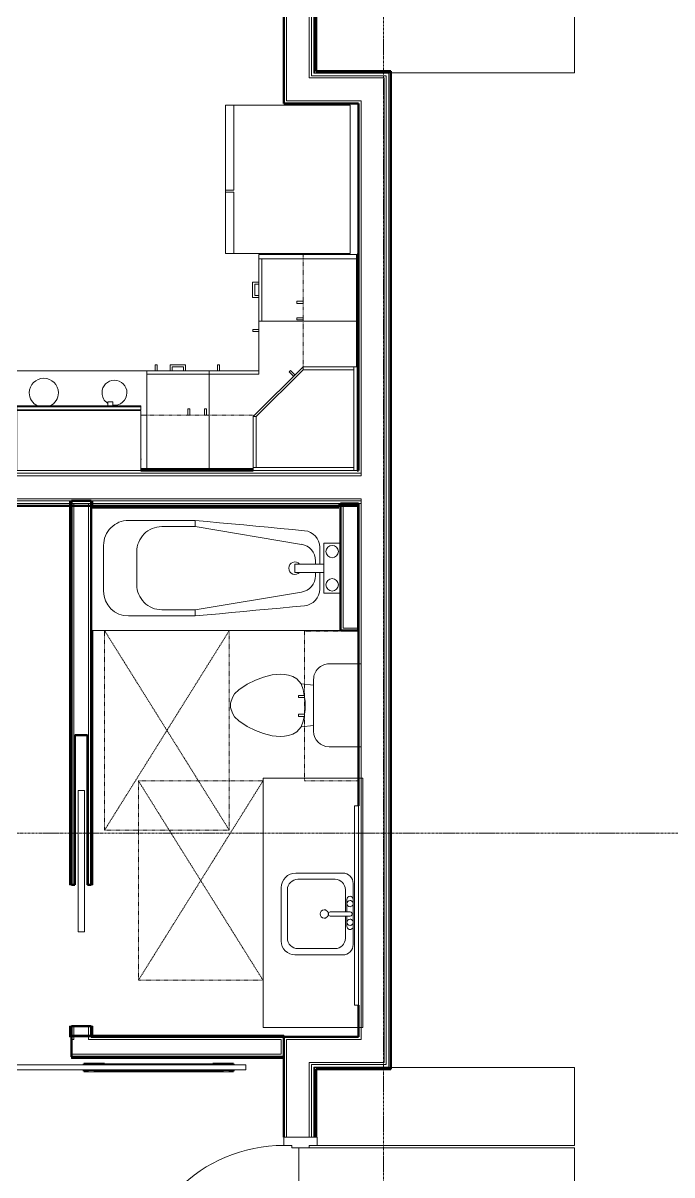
# Model space of a CAD drawing. Header units: inches. Extents: x -4235 to -464, y 9706 to 12425.
# Drawn here: x -3568.1 to -3411.9, y 10385 to 10662.2 of the extents above; entities that cross this region are included whole.
import ezdxf

# ---------------------------------------------------------------- set-up
doc = ezdxf.new("R2010")
doc.units = ezdxf.units.IN
doc.header["$MEASUREMENT"] = 0
doc.linetypes.add('Dash', pattern=[0.25, 0.125, -0.125])
doc.linetypes.add('Grid Line 1_2_', pattern=[0.875, 0.5, -0.125, 0.125, -0.125])
for name, color, linetype, lineweight in [('0-1', 7, 'Continuous', 5), ('0-2', 10, 'Continuous', 9), ('0-3', 7, 'Continuous', 9), ('A-DOOR-1', 7, 'Continuous', 9), ('A-DOOR-2', 90, 'Continuous', 20), ('A-DOOR-3', 250, 'Continuous', 50), ('A-DOOR-FRAM-1', 90, 'Continuous', 20), ('A-FLOR-2', 254, 'Continuous', 9), ('A-FLOR-3', 7, 'Continuous', 9), ('A-GENM-HDLN-1', 7, 'Dash', 9), ('A-WALL-1', 250, 'Continuous', 50), ('A-WALL-2', 50, 'Continuous', 13), ('A-WALL-3', 10, 'Continuous', 9), ('A-WALL-4', 254, 'Continuous', 9), ('A-WALL-5', 7, 'Continuous', 9), ('A-WALL-6', 113, 'Continuous', 9), ('I-WALL-1', 250, 'Continuous', 50), ('I-WALL-2', 10, 'Continuous', 9), ('I-WALL-3', 254, 'Continuous', 9), ('P-SANR-FIXT-1', 7, 'Continuous', 9), ('P-SANR-FIXT-2', 254, 'Continuous', 9), ('P-SANR-FIXT-4', 10, 'Continuous', 9), ('Q-CASE', 31, 'Continuous', 9), ('Q-CASE-1', 254, 'Continuous', 9), ('Q-CASE-2', 7, 'Continuous', 9), ('Q-CASE-3', 10, 'Continuous', 9), ('Q-CASE-4', 7, 'Dash', 9), ('Q-SPCQ-1', 7, 'Continuous', 9), ('S-GRID-1', 1, 'Grid Line 1_2_', 9)]:
    doc.layers.add(name, color=color, linetype=linetype, lineweight=lineweight)

# ---------------------------------------------------------------- blocks, each defined once
blk = doc.blocks.new('Basic Wall _ INT - W4BØF - _5_8 GYP - 2X4 WOOD_BATT_ - 5_8 GYP_ - ___-2682981-BACKGROUND - 1ST FLOOR')
at = {"layer": 'A-WALL-3'}
for p, q in [((-3505.3, 10413.39), (-3505.3, 10413.41)), ((-3505.3, 10413.21), (-3505.3, 10413.27)), ((-3505.3, 10413.06), (-3505.3, 10413.21)), ((-3505.3, 10413), (-3505.3, 10413.06))]:
    blk.add_line(p, q, dxfattribs=at)
at = {"layer": 'A-WALL-4'}
for p, q in [((-3556.42, 10413.41), (-3556.42, 10413.39)), ((-3505.3, 10413.41), (-3556.42, 10413.41)), ((-3556.42, 10413.27), (-3556.42, 10413.21)), ((-3556.42, 10413.21), (-3556.42, 10413.06)), ((-3556.42, 10413.06), (-3556.42, 10413)), ((-3556.42, 10413.06), (-3505.3, 10413.06)), ((-3505.3, 10413.41), (-3505.3, 10413.37)), ((-3505.3, 10413.37), (-3505.3, 10413.35)), ((-3505.3, 10413.35), (-3505.3, 10413.33)), ((-3505.3, 10413.33), (-3505.3, 10413.31)), ((-3505.3, 10413.31), (-3505.3, 10413.3)), ((-3505.3, 10413.3), (-3505.3, 10413.29)), ((-3505.3, 10413.29), (-3505.3, 10413.29)), ((-3505.3, 10413.29), (-3505.3, 10413.27)), ((-3505.3, 10413.27), (-3505.3, 10413.21)), ((-3505.3, 10413.21), (-3505.3, 10413.12)), ((-3505.3, 10413.12), (-3505.3, 10413))]:
    blk.add_line(p, q, dxfattribs=at)
at = {"layer": 'A-WALL-5'}
for p, q in [((-3556.42, 10413.37), (-3556.42, 10413.41)), ((-3556.42, 10413.29), (-3556.42, 10413.37)), ((-3556.42, 10413.29), (-3505.3, 10413.29)), ((-3556.42, 10413), (-3556.42, 10413.29)), ((-3556.42, 10413), (-3505.3, 10413))]:
    blk.add_line(p, q, dxfattribs=at)
blk = doc.blocks.new('Basic Wall _ INT - W4BØF - _5_8 GYP - 2X4 WOOD_BATT_ - 5_8 GYP_ - ___-2682980-BACKGROUND - 1ST FLOOR')
at = {"layer": 'A-WALL-3'}
for p, q in [((-3556.42, 10418.29), (-3556.42, 10418.58)), ((-3556.42, 10418.58), (-3556.42, 10418.52)), ((-3556.42, 10418.52), (-3556.42, 10418.37)), ((-3556.42, 10418.52), (-3551.67, 10418.52)), ((-3556.42, 10418.37), (-3556.42, 10418.3)), ((-3556.42, 10418.29), (-3556.42, 10418.29)), ((-3556.42, 10418.28), (-3556.42, 10418.29)), ((-3556.42, 10418.23), (-3556.42, 10418.28)), ((-3556.42, 10418.19), (-3556.42, 10418.16)), ((-3551.67, 10418.16), (-3556.42, 10418.16)), ((-3551.52, 10418.52), (-3551.47, 10418.52)), ((-3551.46, 10418.52), (-3551.38, 10418.52)), ((-3551.36, 10418.52), (-3551.26, 10418.52))]:
    blk.add_line(p, q, dxfattribs=at)
at = {"layer": 'A-WALL-4'}
for p, q in [((-3556.42, 10418.58), (-3551.67, 10418.58)), ((-3555.83, 10418.29), (-3556.42, 10418.29)), ((-3556.42, 10418.21), (-3556.42, 10418.23)), ((-3556.42, 10418.16), (-3556.42, 10418.21)), ((-3552.3, 10418.29), (-3555.8, 10418.29)), ((-3551.67, 10418.29), (-3552.27, 10418.29)), ((-3505.3, 10418.16), (-3551.67, 10418.16)), ((-3551.52, 10418.58), (-3551.47, 10418.58)), ((-3551.46, 10418.58), (-3551.38, 10418.58)), ((-3551.36, 10418.58), (-3551.26, 10418.58)), ((-3551.26, 10418.52), (-3505.3, 10418.52)), ((-3505.3, 10418.52), (-3505.3, 10418.58)), ((-3505.3, 10418.37), (-3505.3, 10418.52)), ((-3505.3, 10418.3), (-3505.3, 10418.37)), ((-3505.3, 10418.16), (-3505.3, 10418.19))]:
    blk.add_line(p, q, dxfattribs=at)
at = {"layer": 'A-WALL-5'}
for p, q in [((-3505.3, 10418.29), (-3551.67, 10418.29)), ((-3551.26, 10418.58), (-3505.3, 10418.58)), ((-3505.3, 10418.58), (-3505.3, 10418.29)), ((-3505.3, 10418.29), (-3505.3, 10418.21)), ((-3505.3, 10418.21), (-3505.3, 10418.16))]:
    blk.add_line(p, q, dxfattribs=at)
blk = doc.blocks.new('Basic Wall _ INT - W4BØF - _5_8 GYP - 2X4 WOOD_BATT_ - 5_8 GYP_ - ___-2682983-BACKGROUND - 1ST FLOOR')
at = {"layer": 'A-WALL-3'}
for p, q in [((-3551.67, 10547.19), (-3551.63, 10547.19)), ((-3551.65, 10547.19), (-3551.67, 10547.19)), ((-3551.67, 10545.97), (-3551.67, 10547.19)), ((-3551.63, 10547.19), (-3551.61, 10547.19)), ((-3551.61, 10547.19), (-3551.57, 10547.19)), ((-3551.57, 10547.19), (-3551.56, 10547.19)), ((-3551.56, 10547.19), (-3551.55, 10547.19)), ((-3551.55, 10547.19), (-3551.55, 10547.19)), ((-3551.55, 10547.19), (-3551.47, 10547.19)), ((-3551.47, 10547.19), (-3551.53, 10547.19)), ((-3551.47, 10547.19), (-3551.38, 10547.19)), ((-3551.32, 10547.19), (-3551.47, 10547.19)), ((-3551.38, 10547.19), (-3551.26, 10547.19)), ((-3551.26, 10547.19), (-3551.32, 10547.19)), ((-3551.32, 10547.19), (-3551.32, 10545.97)), ((-3551.67, 10418.16), (-3551.65, 10418.16)), ((-3551.55, 10418.16), (-3551.61, 10418.16)), ((-3551.26, 10418.16), (-3551.55, 10418.16)), ((-3551.53, 10418.16), (-3551.47, 10418.16)), ((-3551.47, 10418.16), (-3551.32, 10418.16)), ((-3551.32, 10418.57), (-3551.32, 10418.46)), ((-3551.32, 10418.45), (-3551.32, 10418.37)), ((-3551.32, 10418.36), (-3551.32, 10418.31)), ((-3551.32, 10418.16), (-3551.26, 10418.16))]:
    blk.add_line(p, q, dxfattribs=at)
at = {"layer": 'A-WALL-4'}
for p, q in [((-3551.55, 10545.97), (-3551.55, 10547.19)), ((-3551.26, 10547.19), (-3551.26, 10545.97)), ((-3551.67, 10454.79), (-3551.67, 10515.97)), ((-3551.32, 10515.97), (-3551.32, 10454.79)), ((-3551.67, 10454.79), (-3551.65, 10454.79)), ((-3551.53, 10454.79), (-3551.47, 10454.79)), ((-3551.47, 10454.79), (-3551.32, 10454.79)), ((-3551.32, 10454.79), (-3551.26, 10454.79)), ((-3551.65, 10420.79), (-3551.67, 10420.79)), ((-3551.67, 10418.16), (-3551.67, 10420.79)), ((-3551.47, 10420.79), (-3551.53, 10420.79)), ((-3551.32, 10420.79), (-3551.47, 10420.79)), ((-3551.26, 10420.79), (-3551.32, 10420.79)), ((-3551.32, 10420.79), (-3551.32, 10418.58)), ((-3551.63, 10418.16), (-3551.67, 10418.16)), ((-3551.61, 10418.16), (-3551.63, 10418.16)), ((-3551.26, 10418.57), (-3551.26, 10418.46)), ((-3551.26, 10418.45), (-3551.26, 10418.37)), ((-3551.26, 10418.36), (-3551.26, 10418.31))]:
    blk.add_line(p, q, dxfattribs=at)
at = {"layer": 'A-WALL-5'}
for p, q in [((-3551.55, 10454.79), (-3551.55, 10515.97)), ((-3551.26, 10515.97), (-3551.26, 10454.79)), ((-3551.63, 10454.79), (-3551.67, 10454.79)), ((-3551.55, 10454.79), (-3551.63, 10454.79)), ((-3551.26, 10454.79), (-3551.55, 10454.79)), ((-3551.67, 10420.79), (-3551.63, 10420.79)), ((-3551.63, 10420.79), (-3551.55, 10420.79)), ((-3551.55, 10418.16), (-3551.55, 10420.79)), ((-3551.55, 10420.79), (-3551.26, 10420.79)), ((-3551.26, 10420.79), (-3551.26, 10418.58))]:
    blk.add_line(p, q, dxfattribs=at)
blk = doc.blocks.new('Basic Wall _ INT - W4BØF - _5_8 GYP - 2X4 WOOD_BATT_ - 5_8 GYP_ - ___-2682982-BACKGROUND - 1ST FLOOR')
at = {"layer": 'A-WALL-3'}
for p, q in [((-3556.77, 10547.19), (-3556.84, 10547.19)), ((-3556.84, 10547.19), (-3556.72, 10547.19)), ((-3556.63, 10547.19), (-3556.77, 10547.19)), ((-3556.77, 10547.19), (-3556.77, 10545.94)), ((-3556.72, 10547.19), (-3556.63, 10547.19)), ((-3556.56, 10547.19), (-3556.63, 10547.19)), ((-3556.63, 10547.19), (-3556.55, 10547.19)), ((-3556.55, 10547.19), (-3556.54, 10547.19)), ((-3556.54, 10547.19), (-3556.52, 10547.19)), ((-3556.52, 10547.19), (-3556.51, 10547.19)), ((-3556.51, 10547.19), (-3556.49, 10547.19)), ((-3556.49, 10547.19), (-3556.47, 10547.19)), ((-3556.47, 10547.19), (-3556.42, 10547.19)), ((-3556.42, 10547.19), (-3556.45, 10547.19)), ((-3556.42, 10545.94), (-3556.42, 10547.19))]:
    blk.add_line(p, q, dxfattribs=at)
at = {"layer": 'A-WALL-4'}
for p, q in [((-3556.84, 10547.19), (-3556.84, 10545.94)), ((-3556.55, 10547.19), (-3556.55, 10545.94)), ((-3556.77, 10545.94), (-3556.77, 10454.79)), ((-3556.42, 10454.79), (-3556.42, 10545.94)), ((-3556.84, 10454.79), (-3556.77, 10454.79)), ((-3556.77, 10454.79), (-3556.63, 10454.79)), ((-3556.63, 10454.79), (-3556.56, 10454.79)), ((-3556.45, 10454.79), (-3556.42, 10454.79)), ((-3556.77, 10420.79), (-3556.84, 10420.79)), ((-3556.63, 10420.79), (-3556.77, 10420.79)), ((-3556.77, 10420.79), (-3556.77, 10418.16)), ((-3556.56, 10420.79), (-3556.63, 10420.79)), ((-3556.42, 10420.79), (-3556.45, 10420.79)), ((-3556.42, 10418.16), (-3556.42, 10420.79)), ((-3556.84, 10418.16), (-3556.77, 10418.16)), ((-3556.77, 10418.16), (-3556.63, 10418.16)), ((-3556.63, 10418.16), (-3556.56, 10418.16)), ((-3556.45, 10418.16), (-3556.42, 10418.16))]:
    blk.add_line(p, q, dxfattribs=at)
at = {"layer": 'A-WALL-5'}
for p, q in [((-3556.84, 10545.94), (-3556.84, 10454.79)), ((-3556.55, 10545.94), (-3556.55, 10454.79)), ((-3556.55, 10454.79), (-3556.84, 10454.79)), ((-3556.47, 10454.79), (-3556.55, 10454.79)), ((-3556.42, 10454.79), (-3556.47, 10454.79)), ((-3556.84, 10420.79), (-3556.55, 10420.79)), ((-3556.84, 10420.79), (-3556.84, 10418.16)), ((-3556.55, 10420.79), (-3556.55, 10418.16)), ((-3556.55, 10420.79), (-3556.47, 10420.79)), ((-3556.47, 10420.79), (-3556.42, 10420.79)), ((-3556.55, 10418.16), (-3556.84, 10418.16)), ((-3556.47, 10418.16), (-3556.55, 10418.16)), ((-3556.42, 10418.16), (-3556.47, 10418.16))]:
    blk.add_line(p, q, dxfattribs=at)
blk = doc.blocks.new('POCKET - FLUSH - 2-10 x 6-8-2882529-BACKGROUND - 1ST FLOOR')
at = {"layer": 'A-DOOR-2'}
for p, q in [((-39.67, 0.75), (-39.67, -0.75)), ((-5.67, 0.75), (-39.67, 0.75)), ((-5.67, -0.75), (-5.67, 0.75)), ((-39.67, -0.75), (-5.67, -0.75))]:
    blk.add_line(p, q, dxfattribs=at)
blk = doc.blocks.new('BARN - FLUSH - 3-0 x 7-0 BARN DOOR-3238941-BACKGROUND - 1ST FLOOR')
at = {"layer": 'A-DOOR-1'}
for p, q in [((18, 5.57), (-60, 5.57)), ((-60, 4.95), (-60, 5.57)), ((-56, 6), (-54.5, 6)), ((-56, 6), (-56, 5.67)), ((-56, 5.67), (-54.5, 5.67)), ((-54.5, 5.67), (-54.5, 6)), ((-23.5, 6), (-22, 6)), ((-23.5, 5.67), (-23.5, 6)), ((-23.5, 5.67), (-22, 5.67)), ((-22, 6), (-22, 5.67)), ((18, 5.57), (18, 4.95)), ((-60, 4.32), (-60, 4.95)), ((-60, 4.32), (18, 4.32)), ((-52, 4.07), (-26, 4.07)), ((18, 4.95), (18, 4.32))]:
    blk.add_line(p, q, dxfattribs=at)
at = {"layer": 'A-DOOR-3'}
for p, q in [((-57, 5.82), (-56, 5.82)), ((-57, 5.57), (-57, 5.82)), ((-54.5, 5.82), (-23.5, 5.82)), ((-22, 5.82), (-21, 5.82)), ((-21, 5.82), (-21, 5.57)), ((-57, 4.07), (-57, 4.32)), ((-52, 4.07), (-57, 4.07)), ((-52, 4.33), (-52, 4.07)), ((-26, 4.07), (-26, 4.32)), ((-21, 4.07), (-26, 4.07)), ((-21, 4.32), (-21, 4.07))]:
    blk.add_line(p, q, dxfattribs=at)
blk = doc.blocks.new('Refrigerator_-_Side-by-Side_6047 - 36_ X 30_-1372843-BACKGROUND - 1ST FLOOR')
at = {"layer": 'Q-SPCQ-1'}
for p, q in [((-17.88, 15.58), (17.87, 15.58)), ((-17.88, -14.42), (-17.88, 15.58)), ((-17.88, 15.58), (-3.13, 15.58)), ((-17.88, 15.58), (-17.88, 13.58)), ((-3.13, 13.58), (-3.13, 15.58)), ((-2.63, 15.58), (17.87, 15.58)), ((-2.63, 15.58), (-2.63, 13.58)), ((17.87, 15.58), (17.87, -14.42)), ((17.87, 13.58), (17.87, 15.58)), ((-3.13, 13.58), (-17.88, 13.58)), ((17.87, 13.58), (-2.63, 13.58)), ((17.87, -14.42), (-17.88, -14.42))]:
    blk.add_line(p, q, dxfattribs=at)
blk = doc.blocks.new('Range - 24_ x 30_-V25-BACKGROUND - 1ST FLOOR')
at = {"layer": 'Q-SPCQ-1'}
blk.add_line((29.87, -22), (30, -22), dxfattribs=at)
for centre, radius, start, end in [((6.5, -6), 3.5, 360, 180), ((23.5, -6), 3, 0, 180), ((6.5, -6), 3.5, 180, 244.8622), ((6.5, -6), 3.5, 295.0974, 0), ((23.5, -6), 3, 180, 236.8442), ((23.5, -6), 3, 261.8143, 0)]:
    blk.add_arc(centre, radius, start, end, dxfattribs=at)
blk = doc.blocks.new('300 Series Wall Hung Cabinet_302 - 27_ X 36_-2604985-BACKGROUND - 1ST FLOOR')
at = {"layer": 'Q-CASE-2'}
for p, q in [((-2.25, -13.19), (-1.76, -13.19)), ((-2.25, -13.19), (-2.25, -14.69)), ((-1.76, -14.69), (-1.76, -13.19)), ((1.75, -13.19), (2.24, -13.19)), ((1.75, -13.19), (1.75, -14.69)), ((2.24, -14.69), (2.24, -13.19)), ((-2.25, -14.69), (-1.76, -14.69)), ((1.75, -14.69), (2.24, -14.69))]:
    blk.add_line(p, q, dxfattribs=at)
at = {"layer": 'Q-CASE-4'}
for p, q in [((13.5, -0.19), (-13.5, -0.19)), ((-13.5, -0.19), (-13.5, -13.19)), ((13.5, -13.19), (13.5, -0.19)), ((-13.5, -13.19), (13.5, -13.19))]:
    blk.add_line(p, q, dxfattribs=at)
blk = doc.blocks.new('30quot_MicrowaveVent_11166 - 70cm miele oven-2804781-BACKGROUND - 1ST FLOOR')
at = {"layer": 'Q-CASE-2'}
for p, q in [((15.68, 15.6), (-14.2, 15.6)), ((-14.2, 15.39), (-14.2, 15.6)), ((-14.2, 14.61), (-14.2, 15.39)), ((15.68, 15.39), (-14.2, 15.39)), ((15.68, 14.61), (-14.2, 14.61)), ((-14.2, 0), (-14.2, 14.49)), ((-14.2, 14.49), (15.68, 14.49)), ((8.88, 16.6), (7.69, 16.6)), ((7.69, 15.63), (7.69, 16.55)), ((8.88, 16.55), (8.88, 15.63)), ((15.68, 15.6), (15.68, 15.39)), ((15.68, 15.39), (15.68, 14.61)), ((15.68, 14.49), (15.68, 0)), ((-14.2, 0), (15.68, 0))]:
    blk.add_line(p, q, dxfattribs=at)
blk = doc.blocks.new('Single Door 1 Drawer 211 - 211 Base Cabinet Single Door1 Drawer 15_-2709718-BACKGROUND - 1ST FLOOR')
at = {"layer": 'Q-CASE-1'}
for p, q in [((-11.26, -23.25), (-11.26, -0.37)), ((3.74, -0.37), (3.74, -23.25)), ((-11.26, -23.25), (-11.26, -24)), ((3.74, -23.25), (-11.26, -23.25)), ((-11.26, -24), (3.74, -24)), ((-5.64, -24), (-5.14, -24)), ((-1.89, -24), (-2.39, -24)), ((1.24, -24), (1.73, -24)), ((3.74, -24), (3.74, -23.25))]:
    blk.add_line(p, q, dxfattribs=at)
at = {"layer": 'Q-CASE-2'}
for p, q in [((-5.64, -24), (-5.64, -25.5)), ((-5.14, -25), (-5.14, -24)), ((-2.39, -24), (-2.39, -25)), ((-1.89, -25.5), (-1.89, -24)), ((1.24, -24), (1.24, -25.5)), ((1.73, -25.5), (1.73, -24)), ((-5.64, -25.5), (-1.89, -25.5)), ((-2.39, -25), (-5.14, -25)), ((1.24, -25.5), (1.73, -25.5))]:
    blk.add_line(p, q, dxfattribs=at)
at = {"layer": 'Q-CASE-3'}
for p, q in [((-11.26, -0.37), (-11.26, 0)), ((-11.26, 0), (3.74, 0)), ((3.74, 0), (3.74, -0.37)), ((1.24, -24), (1.73, -24))]:
    blk.add_line(p, q, dxfattribs=at)
blk = doc.blocks.new('Base Cabinet 4 Drawer 254 - Base Cabinet 4 Drawer 254 15_-V26-BACKGROUND - 1ST FLOOR')
at = {"layer": 'Q-CASE-1'}
for p, q in [((-6.76, -23.25), (-6.76, -0.37)), ((8.24, -0.37), (8.24, -23.25)), ((-6.76, -23.25), (-6.76, -24)), ((8.24, -23.25), (-6.76, -23.25)), ((-6.76, -24), (8.24, -24)), ((-1.14, -24), (-0.64, -24)), ((2.61, -24), (2.11, -24)), ((8.24, -24), (8.24, -23.25))]:
    blk.add_line(p, q, dxfattribs=at)
at = {"layer": 'Q-CASE-2'}
for p, q in [((-1.14, -24), (-1.14, -25.5)), ((-0.64, -25), (-0.64, -24)), ((2.11, -24), (2.11, -25)), ((2.61, -25.5), (2.61, -24)), ((-1.14, -25.5), (2.61, -25.5)), ((2.11, -25), (-0.64, -25))]:
    blk.add_line(p, q, dxfattribs=at)
at = {"layer": 'Q-CASE-3'}
for p, q in [((-6.76, 0), (8.24, 0)), ((-6.76, -0.37), (-6.76, -0.01)), ((8.24, 0), (8.24, -0.37)), ((-1.14, -24), (-0.64, -24)), ((-1.14, -24), (-0.64, -24)), ((-1.14, -24), (-0.64, -24)), ((2.61, -24), (2.11, -24)), ((2.61, -24), (2.11, -24)), ((2.61, -24), (2.11, -24))]:
    blk.add_line(p, q, dxfattribs=at)
blk = doc.blocks.new('308 - 308-2727437-BACKGROUND - 1ST FLOOR')
at = {"layer": 'Q-CASE'}
for p, q in [((-11.25, -13.19), (-12, -13.19)), ((-12, -13.19), (0, -25.19)), ((0, -24.44), (-11.25, -13.19)), ((0, -25.19), (0, -24.44))]:
    blk.add_line(p, q, dxfattribs=at)
at = {"layer": 'Q-CASE-2'}
for p, q in [((13, -0.19), (-12, -0.19)), ((-12, -0.19), (-12, -0.94)), ((-11.25, -0.94), (-12, -0.94)), ((-12, -0.94), (-12, -13.19)), ((-12, -0.94), (13, -0.94)), ((12.25, -0.94), (-11.25, -0.94)), ((-11.25, -0.94), (-11.25, -13.19)), ((-11.25, -13.19), (-11.25, -0.94)), ((12.25, -24.44), (12.25, -0.94)), ((13, -0.94), (12.25, -0.94)), ((12.25, -0.94), (12.25, -25.19)), ((13, -0.94), (13, -0.19)), ((13, -25.19), (13, -0.94)), ((-12, -13.19), (-11.25, -13.19)), ((-11.25, -13.19), (0, -24.44)), ((-10.05, -15.14), (-11.11, -16.2)), ((-11.11, -16.2), (-10.76, -16.55)), ((-10.76, -16.55), (-9.7, -15.49)), ((0, -24.44), (12.25, -24.44)), ((12.25, -24.44), (0, -24.44)), ((0, -24.44), (0, -25.19)), ((12.25, -25.19), (12.25, -24.44)), ((0, -25.19), (12.25, -25.19)), ((12.25, -25.19), (13, -25.19))]:
    blk.add_line(p, q, dxfattribs=at)
blk = doc.blocks.new('Base Cabinet Corner 197 - Base Cabinet Corner 197-V84-BACKGROUND - 1ST FLOOR')
at = {"layer": 'Q-CASE-1'}
for p, q in [((12.74, -0.37), (12.74, -24)), ((0.74, -23.25), (0.74, -36)), ((12.74, -23.25), (0.74, -23.25)), ((0.74, -23.25), (0.74, -24)), ((0.74, -24), (0.74, -36)), ((12.74, -24), (0.74, -24)), ((10.24, -24), (10.73, -24)), ((0.74, -36), (-22.89, -36)), ((0.73, -34), (0.73, -33.51))]:
    blk.add_line(p, q, dxfattribs=at)
at = {"layer": 'Q-CASE-2'}
for p, q in [((10.24, -24), (10.24, -25.5)), ((10.73, -25.5), (10.73, -24)), ((10.24, -25.5), (10.73, -25.5)), ((2.23, -33.51), (0.74, -33.51)), ((0.74, -34), (2.23, -34)), ((2.23, -34), (2.23, -33.51))]:
    blk.add_line(p, q, dxfattribs=at)
at = {"layer": 'Q-CASE-3'}
for p, q in [((-23.26, 0), (-22.89, 0)), ((-23.26, -36), (-23.26, 0)), ((-22.89, 0), (2.11, 0)), ((2.11, 0), (12.74, 0)), ((12.74, 0), (12.74, -0.37)), ((10.24, -24), (10.73, -24)), ((-22.89, -36), (-23.26, -36))]:
    blk.add_line(p, q, dxfattribs=at)
blk = doc.blocks.new('M_Sink Vanity-Square - 500 x 440mm-1352614-BACKGROUND - 1ST FLOOR')
at = {"layer": 'P-SANR-FIXT-1'}
for p, q in [((7.96, 7.09), (-6.72, 7.09)), ((3.62, 7.09), (-2.88, 7.09)), ((-2.88, 5.59), (0.12, 5.59)), ((0.12, 6.33), (0.12, 1.59)), ((1.12, 6.33), (1.12, 1.59)), ((1.12, 5.59), (3.62, 5.59)), ((-9.22, 4.59), (-9.22, -6.73)), ((0.12, 5.22), (-5.22, 5.22)), ((6.46, 5.22), (1.12, 5.22)), ((10.46, -6.91), (10.46, 4.59)), ((-7.72, 2.72), (-7.72, -6.23)), ((8.96, -6.23), (8.96, 2.72)), ((-5.72, -10.23), (7.14, -10.23)), ((-5.22, -8.73), (6.46, -8.73))]:
    blk.add_line(p, q, dxfattribs=at)
for centre, radius, start, end in [((-6.72, 4.59), 2.5, 90, 180), ((-2.88, 6.34), 0.75, 90, 270), ((-1.88, 6.34), 0.75, 360, 180), ((-1.88, 6.34), 0.75, 180, 0), ((0.62, 6.33), 0.5, 360, 180), ((2.62, 6.34), 0.75, 360, 180), ((2.62, 6.34), 0.75, 180, 360), ((3.62, 6.34), 0.75, 270, 90), ((7.96, 4.59), 2.5, 360, 90), ((-5.22, 2.72), 2.5, 90, 180), ((6.46, 2.72), 2.5, 0, 90), ((0.62, 0.13), 1, 360, 180), ((0.62, 0.13), 1, 180, 0), ((0.62, 1.59), 0.5, 180, 0), ((-5.72, -6.73), 3.5, 180, 270), ((-5.22, -6.23), 2.5, 180, 270), ((6.46, -6.23), 2.5, 270, 0), ((7.14, -6.91), 3.32, 270, 0)]:
    blk.add_arc(centre, radius, start, end, dxfattribs=at)
blk = doc.blocks.new('Toilet-Domestic-3D - Toilet-Domestic-3D-V103-BACKGROUND - 1ST FLOOR')
at = {"layer": 'P-SANR-FIXT-1'}
for p, q in [((-2.74, 11), (-1.87, 11.5)), ((-1.87, 11.5), (-0.5, 12)), ((-0.5, 12), (0.5, 12)), ((0.5, 12), (1.87, 11.5)), ((1.87, 11.5), (2.74, 11)), ((-5.13, 8), (-3.74, 10)), ((-3.74, 10), (-2.74, 11)), ((2.74, 11), (3.74, 10)), ((3.74, 10), (5.13, 8)), ((-6.79, 4), (-6.06, 6)), ((-6.06, 6), (-5.13, 8)), ((5.13, 8), (6.06, 6)), ((6.06, 6), (6.79, 4)), ((-7.33, 1.99), (-6.79, 4)), ((6.79, 4), (7.33, 1.99)), ((-7.5, 0), (-7.33, 1.99)), ((7.33, 1.99), (7.5, 0)), ((-7.41, -1), (-7.5, 0)), ((-7.24, -2), (-7.41, -1)), ((-6.97, -3), (-7.24, -2)), ((7.24, -2), (6.97, -3)), ((7.41, -1), (7.24, -2)), ((7.5, 0), (7.41, -1)), ((-6.4, -4), (-6.97, -3)), ((-5.21, -5), (-6.4, -4)), ((-3.84, -5.5), (-5.21, -5)), ((-4.86, -8.02), (-5.21, -5)), ((-2.65, -5.71), (-3.84, -5.5)), ((3.84, -5.5), (2.34, -5.76)), ((5.21, -5), (3.84, -5.5)), ((4.86, -8.02), (5.21, -5)), ((6.4, -4), (5.21, -5)), ((6.97, -3), (6.4, -4)), ((6.25, -8.02), (-6.25, -8.02)), ((-1, -6), (-2.16, -5.8)), ((1, -6), (-1, -6)), ((1.85, -5.85), (1, -6)), ((-9.98, -11.75), (-9.98, -18.85)), ((9.98, -18.85), (9.98, -11.75))]:
    blk.add_line(p, q, dxfattribs=at)
for centre, start, end in [((-6.25, -11.75), 90, 180), ((6.25, -11.75), 0, 90)]:
    blk.add_arc(centre, 3.73, start, end, dxfattribs=at)
at = {"layer": 'P-SANR-FIXT-2'}
for p, q in [((-9.98, -18.85), (-9.98, -19.48)), ((9.98, -19.48), (9.98, -18.85))]:
    blk.add_line(p, q, dxfattribs=at)
at = {"layer": 'P-SANR-FIXT-4'}
blk.add_line((-9.98, -19.48), (9.98, -19.48), dxfattribs=at)
blk = doc.blocks.new('Bath Vanity - Bath Vanity 60_-V106-BACKGROUND - 1ST FLOOR')
at = {"layer": 'Q-CASE-1'}
for p, q in [((30.74, 0), (-29.26, 0)), ((-29.26, 0), (-29.26, -1)), ((30.74, -0.38), (30.74, 0)), ((30.74, -1), (30.74, -0.39))]:
    blk.add_line(p, q, dxfattribs=at)
at = {"layer": 'Q-CASE-2'}
for p, q in [((-29.26, -1), (-29.26, -24)), ((30.74, -24), (30.74, -1)), ((-29.26, -24), (30.74, -24))]:
    blk.add_line(p, q, dxfattribs=at)
blk = doc.blocks.new('Bath Tub - Maestro - 60_x30_-V107-BACKGROUND - 1ST FLOOR')
at = {"layer": 'P-SANR-FIXT-1'}
for p, q in [((59.62, 0), (0.37, 0)), ((35, -5), (9.35, -9.26)), ((35, -3.5), (51, -3.5)), ((35, -5), (35, -3.5)), ((43, -5), (35, -5)), ((4, -9), (0.37, -9)), ((4, -14), (4, -9)), ((5, -14), (5, -9.96)), ((49, -19), (49, -11)), ((57, -9.5), (57, -20.5)), ((6, -13.2), (6, -14)), ((4, -16), (4, -14)), ((4, -14), (10.94, -14)), ((4, -21), (4, -16)), ((10.94, -16), (4, -16)), ((5, -20.04), (5, -16)), ((6, -16), (6, -16.8)), ((10.94, -16), (10.94, -14)), ((0.37, -21), (4, -21)), ((9.35, -20.74), (35, -25)), ((35, -25), (35, -26.5)), ((35, -25), (43, -25)), ((51, -26.5), (35, -26.5))]:
    blk.add_line(p, q, dxfattribs=at)
at = {"layer": 'P-SANR-FIXT-1', "flags": 128}
for points in [[(8.63, -5.97), (11.56, -5.7), (14.49, -5.42), (17.42, -5.15), (20.35, -4.87), (23.28, -4.6), (26.21, -4.32), (29.14, -4.05), (32.07, -3.77), (35, -3.5)], [(35, -26.5), (32.07, -26.23), (29.14, -25.95), (26.21, -25.68), (23.28, -25.4), (20.35, -25.13), (17.42, -24.85), (14.49, -24.58), (11.56, -24.3), (8.63, -24.03)]]:
    blk.add_lwpolyline(points, dxfattribs=at)
at = {"layer": 'P-SANR-FIXT-1'}
for centre, radius, start, end in [((43, -11), 6, 360, 90), ((51, -9.5), 6, 0, 90), ((9, -9.96), 4, 95.3558, 180), ((2, -11), 1.5, 0, 180), ((2, -11), 1.5, 180, 360), ((10, -13.2), 4, 99.4223, 180), ((10.94, -15), 1.5, 0, 137.9289), ((10.94, -15), 1.5, 222.0711, 360), ((2, -19), 1.5, 0, 180), ((2, -19), 1.5, 180, 360), ((10, -16.8), 4, 180, 260.5777), ((43, -19), 6, 270, 0), ((9, -20.04), 4, 180, 264.6442), ((51, -20.5), 6, 270, 0)]:
    blk.add_arc(centre, radius, start, end, dxfattribs=at)
at = {"layer": 'P-SANR-FIXT-2'}
for p, q in [((0.37, 0), (0, 0)), ((60, 0), (59.62, 0)), ((0.37, -9), (0, -9)), ((0, -21), (0.37, -21))]:
    blk.add_line(p, q, dxfattribs=at)
at = {"layer": 'P-SANR-FIXT-4'}
for p, q in [((0, 0), (0, -9)), ((60, -29.97), (60, 0)), ((0, -9), (0, -21)), ((0, -9), (0, -21)), ((0, -21), (0, -29.97)), ((0, -30), (60, -30))]:
    blk.add_line(p, q, dxfattribs=at)
blk = doc.blocks.new('ADA Clearances - 30_x48_-1721104-BACKGROUND - 1ST FLOOR')
at = {"layer": 'A-GENM-HDLN-1'}
for p, q in [((15, 24), (-15, -24)), ((-15, 24), (15, -24)), ((-15, -24), (-15, 24)), ((-15, 24), (15, 24)), ((15, 24), (15, -24)), ((15, -24), (-15, -24))]:
    blk.add_line(p, q, dxfattribs=at)
blk = doc.blocks.new('ADA Clearances - 30_x48_-V105-BACKGROUND - 1ST FLOOR')
at = {"layer": 'A-GENM-HDLN-1'}
for p, q in [((15, 24), (-15, -24)), ((-15, 24), (15, -24)), ((-15, 24), (15, 24)), ((15, 24), (15, -24)), ((15, -24), (-15, -24))]:
    blk.add_line(p, q, dxfattribs=at)
blk = doc.blocks.new('BATHROOM MIRROR - BATHROOM MIRROR 48_-3124766-BACKGROUND - 1ST FLOOR')
at = {"layer": 'Q-CASE-2'}
for p, q in [((24.74, 24), (-23.26, 24)), ((-23.26, 23), (-23.26, 24)), ((-23.26, 23), (24.74, 23)), ((24.74, 24), (24.74, 23))]:
    blk.add_line(p, q, dxfattribs=at)
at = {"layer": 'Q-CASE-3'}
blk.add_line((21.74, 24), (-20.26, 24), dxfattribs=at)
blk = doc.blocks.new('300 Series Wall Hung Cabinet_326 - 36_-2909952-BACKGROUND - 1ST FLOOR')
at = {"layer": 'Q-CASE-2'}
for p, q in [((-2.5, -13.19), (-2.01, -13.19)), ((-2.5, -13.19), (-2.5, -14.69)), ((-2.01, -14.69), (-2.01, -13.19)), ((2, -13.19), (2.49, -13.19)), ((2, -13.19), (2, -14.69)), ((2.49, -14.69), (2.49, -13.19)), ((-2.5, -14.69), (-2.01, -14.69)), ((2, -14.69), (2.49, -14.69))]:
    blk.add_line(p, q, dxfattribs=at)
at = {"layer": 'Q-CASE-4'}
for p, q in [((18, -0.19), (-18, -0.19)), ((-18, -0.19), (-18, -13.19)), ((18, -13.19), (18, -0.19)), ((-18, -13.19), (18, -13.19))]:
    blk.add_line(p, q, dxfattribs=at)
blk = doc.blocks.new('Basic Wall _ INT - W4FØF - INT - _5_8 GYP - 2X4 WOOD_BATT__ - ___-3084592-BACKGROUND - 1ST FLOOR')
at = {"layer": 'A-WALL-3'}
for p, q in [((-3492.02, 10546.56), (-3492.09, 10546.56)), ((-3492.09, 10546.56), (-3491.8, 10546.56)), ((-3491.88, 10546.56), (-3492.02, 10546.56)), ((-3492.02, 10546.56), (-3492.02, 10545.97)), ((-3491.81, 10546.56), (-3491.88, 10546.56)), ((-3491.8, 10546.56), (-3491.72, 10546.56)), ((-3491.72, 10546.56), (-3491.67, 10546.56)), ((-3491.67, 10546.56), (-3491.7, 10546.56)), ((-3491.67, 10545.97), (-3491.67, 10546.56))]:
    blk.add_line(p, q, dxfattribs=at)
at = {"layer": 'A-WALL-4'}
for p, q in [((-3492.09, 10546.56), (-3492.09, 10545.97)), ((-3491.8, 10546.56), (-3491.8, 10545.97)), ((-3492.09, 10515.94), (-3492.02, 10515.94)), ((-3492.02, 10515.94), (-3491.88, 10515.94)), ((-3491.88, 10515.94), (-3491.81, 10515.94)), ((-3491.7, 10515.94), (-3491.67, 10515.94))]:
    blk.add_line(p, q, dxfattribs=at)
at = {"layer": 'A-WALL-5'}
for p, q in [((-3491.8, 10515.94), (-3492.09, 10515.94)), ((-3491.72, 10515.94), (-3491.8, 10515.94)), ((-3491.67, 10515.94), (-3491.72, 10515.94))]:
    blk.add_line(p, q, dxfattribs=at)
blk = doc.blocks.new('CTR - 1st Phase - Unit Layouts_rvt-1-BACKGROUND - 1ST FLOOR')
at = {"layer": 'A-WALL-1'}
for p, q in [((-3487.67, 10606.44), (-3487.67, 10579.44)), ((-3487.3, 10606.44), (-3487.67, 10606.44)), ((-3487.3, 10554.44), (-3487.3, 10606.44)), ((-3512.67, 10554.81), (-3539.67, 10554.81)), ((-3539.67, 10554.44), (-3512.67, 10554.44)), ((-3487.67, 10554.44), (-3487.3, 10554.44)), ((-3555.8, 10547.19), (-3556.42, 10547.19)), ((-3556.42, 10547.19), (-3556.42, 10454.79)), ((-3552.3, 10547.19), (-3555.8, 10547.19)), ((-3551.67, 10547.19), (-3552.3, 10547.19)), ((-3551.67, 10454.79), (-3551.67, 10547.19)), ((-3491.67, 10545.97), (-3551.67, 10545.97)), ((-3551.67, 10545.97), (-3551.67, 10545.6)), ((-3551.3, 10545.6), (-3492.05, 10545.6)), ((-3491.05, 10546.56), (-3491.67, 10546.56)), ((-3491.67, 10546.56), (-3491.67, 10515.94)), ((-3491.67, 10545.6), (-3491.67, 10545.97)), ((-3487.55, 10546.56), (-3491.05, 10546.56)), ((-3487.3, 10546.56), (-3487.55, 10546.56)), ((-3487.3, 10515.94), (-3487.3, 10546.56)), ((-3491.67, 10515.94), (-3491.05, 10515.94)), ((-3491.05, 10515.94), (-3487.55, 10515.94)), ((-3487.55, 10515.94), (-3487.3, 10515.94)), ((-3555.55, 10454.79), (-3555.55, 10490.79)), ((-3555.55, 10490.79), (-3552.55, 10490.79)), ((-3552.55, 10490.79), (-3552.55, 10454.79)), ((-3556.42, 10454.79), (-3555.55, 10454.79)), ((-3552.55, 10454.79), (-3551.67, 10454.79)), ((-3551.67, 10420.79), (-3556.42, 10420.79)), ((-3556.42, 10420.79), (-3556.42, 10418.16)), ((-3551.67, 10418.16), (-3551.67, 10420.79)), ((-3556.42, 10418.16), (-3556.42, 10413.41)), ((-3505.3, 10418.16), (-3551.67, 10418.16)), ((-3505.3, 10417.54), (-3505.3, 10418.16)), ((-3505.3, 10414.04), (-3505.3, 10417.54)), ((-3556.42, 10413.41), (-3505.3, 10413.41)), ((-3505.3, 10413.41), (-3505.3, 10414.04))]:
    blk.add_line(p, q, dxfattribs=at)
at = {"layer": 'A-WALL-2'}
for p, q in [((-3552.3, 10546.56), (-3555.8, 10546.56)), ((-3555.8, 10546.56), (-3555.8, 10454.79)), ((-3552.3, 10546.56), (-3552.3, 10454.79)), ((-3487.55, 10545.94), (-3491.05, 10545.94)), ((-3491.05, 10545.94), (-3491.05, 10516.56)), ((-3487.55, 10546.56), (-3487.55, 10545.94)), ((-3487.55, 10546.56), (-3487.55, 10545.94)), ((-3487.55, 10545.94), (-3487.55, 10516.56)), ((-3491.05, 10516.56), (-3487.55, 10516.56)), ((-3487.55, 10516.56), (-3487.55, 10515.94)), ((-3487.55, 10516.56), (-3487.55, 10515.94)), ((-3555.8, 10420.79), (-3555.8, 10418.16)), ((-3552.3, 10420.79), (-3552.3, 10418.16)), ((-3556.42, 10417.54), (-3555.8, 10417.54)), ((-3555.8, 10417.54), (-3555.8, 10418.16)), ((-3552.3, 10417.54), (-3552.3, 10418.16)), ((-3552.3, 10417.54), (-3505.92, 10417.54)), ((-3505.92, 10414.04), (-3505.92, 10417.54)), ((-3556.42, 10414.04), (-3505.92, 10414.04))]:
    blk.add_line(p, q, dxfattribs=at)
at = {"layer": 'A-WALL-3'}
for p, q in [((-3487.3, 10554.44), (-3487.3, 10606.44)), ((-3539.67, 10554.44), (-3512.67, 10554.44)), ((-3512.67, 10554.44), (-3487.67, 10554.44)), ((-3487.3, 10554.44), (-3487.67, 10554.44)), ((-3556.42, 10547.19), (-3551.67, 10547.19)), ((-3556.42, 10547.19), (-3556.42, 10545.94)), ((-3551.67, 10545.97), (-3551.67, 10547.19)), ((-3556.42, 10545.94), (-3556.42, 10454.79)), ((-3491.67, 10545.97), (-3551.67, 10545.97)), ((-3551.67, 10545.6), (-3551.67, 10545.94)), ((-3491.67, 10546.56), (-3487.3, 10546.56)), ((-3491.67, 10546.56), (-3491.67, 10545.97)), ((-3491.67, 10545.94), (-3491.67, 10545.6)), ((-3487.3, 10545.94), (-3487.3, 10546.56)), ((-3487.3, 10515.94), (-3487.3, 10545.94)), ((-3551.67, 10454.79), (-3551.67, 10515.97)), ((-3556.42, 10420.79), (-3556.42, 10418.58)), ((-3551.67, 10418.58), (-3551.67, 10420.79)), ((-3556.42, 10418.58), (-3556.42, 10418.31)), ((-3551.67, 10418.46), (-3551.67, 10418.57)), ((-3551.67, 10418.37), (-3551.67, 10418.45)), ((-3551.67, 10418.31), (-3551.67, 10418.36)), ((-3551.26, 10418.16), (-3551.53, 10418.16)), ((-3505.3, 10418.16), (-3551.26, 10418.16)), ((-3505.3, 10418.16), (-3505.3, 10413.41)), ((-3556.42, 10413.41), (-3505.3, 10413.41))]:
    blk.add_line(p, q, dxfattribs=at)
at = {"layer": 'A-WALL-4'}
for p, q in [((-3487.67, 10606.44), (-3487.67, 10579.44)), ((-3487.67, 10606.44), (-3487.3, 10606.44)), ((-3512.67, 10554.81), (-3539.67, 10554.81)), ((-3551.3, 10545.6), (-3492.05, 10545.6)), ((-3487.3, 10515.94), (-3491.67, 10515.94)), ((-3552.55, 10490.79), (-3555.55, 10490.79)), ((-3555.55, 10490.79), (-3555.55, 10454.79)), ((-3552.55, 10454.79), (-3552.55, 10490.79)), ((-3555.55, 10454.79), (-3556.42, 10454.79)), ((-3551.67, 10454.79), (-3552.55, 10454.79)), ((-3556.42, 10420.79), (-3551.67, 10420.79)), ((-3556.42, 10413.41), (-3556.42, 10418.16))]:
    blk.add_line(p, q, dxfattribs=at)
at = {"layer": 'A-WALL-6'}
for p, q in [((-3487.67, 10606.44), (-3511.3, 10606.44)), ((-3511.3, 10606.44), (-3511.3, 10578.44)), ((-3511.3, 10578.44), (-3511.3, 10606.44)), ((-3511.3, 10606.44), (-3487.67, 10606.44)), ((-3487.3, 10606.44), (-3487.67, 10606.44)), ((-3487.67, 10606.44), (-3487.3, 10606.44)), ((-3487.3, 10554.44), (-3487.3, 10606.44)), ((-3487.3, 10606.44), (-3487.3, 10554.44)), ((-3511.3, 10578.44), (-3582.8, 10578.44)), ((-3582.8, 10578.44), (-3511.3, 10578.44)), ((-3539.67, 10554.44), (-3512.67, 10554.44)), ((-3512.67, 10554.44), (-3539.67, 10554.44)), ((-3512.67, 10554.44), (-3487.67, 10554.44)), ((-3487.67, 10554.44), (-3512.67, 10554.44)), ((-3487.67, 10554.44), (-3487.3, 10554.44)), ((-3487.3, 10554.44), (-3487.67, 10554.44))]:
    blk.add_line(p, q, dxfattribs=at)
at = {"layer": '0-2'}
for name, p, rotation in [('Refrigerator_-_Side-by-Side_6047 - 36_ X 30_-1372843-BACKGROUND - 1ST FLOOR', (-3503.72, 10624.56), 89.999999999975), ('Base Cabinet 4 Drawer 254 - Base Cabinet 4 Drawer 254 15_-V26-BACKGROUND - 1ST FLOOR', (-3487.3, 10598.68), 269.9999999999893), ('300 Series Wall Hung Cabinet_302 - 27_ X 36_-2604985-BACKGROUND - 1ST FLOOR', (-3487.49, 10592.94), 269.9999999999891), ('Base Cabinet Corner 197 - Base Cabinet Corner 197-V84-BACKGROUND - 1ST FLOOR', (-3510.56, 10554.44), 180), ('Single Door 1 Drawer 211 - 211 Base Cabinet Single Door1 Drawer 15_-2709718-BACKGROUND - 1ST FLOOR', (-3534.56, 10554.44), 180), ('308 - 308-2727437-BACKGROUND - 1ST FLOOR', (-3487.49, 10567.44), 269.9999999999891), ('300 Series Wall Hung Cabinet_302 - 27_ X 36_-2604985-BACKGROUND - 1ST FLOOR', (-3526.17, 10554.63), 180), ('Bath Tub - Maestro - 60_x30_-V107-BACKGROUND - 1ST FLOOR', (-3491.67, 10515.97), 180), ('ADA Clearances - 30_x48_-1721104-BACKGROUND - 1ST FLOOR', (-3533.43, 10491.94), 180), ('300 Series Wall Hung Cabinet_326 - 36_-2909952-BACKGROUND - 1ST FLOOR', (-3487.11, 10497.81), 270.000000000001), ('Toilet-Domestic-3D - Toilet-Domestic-3D-V103-BACKGROUND - 1ST FLOOR', (-3506.15, 10497.97), 89.99999999991012), ('ADA Clearances - 30_x48_-V105-BACKGROUND - 1ST FLOOR', (-3525.3, 10455.81), 180), ('Bath Vanity - Bath Vanity 60_-V106-BACKGROUND - 1ST FLOOR', (-3486.3, 10451.18), 269.9999999998334), ('POCKET - FLUSH - 2-10 x 6-8-2882529-BACKGROUND - 1ST FLOOR', (-3554.05, 10437.79), 270.0000000000038), ('BATHROOM MIRROR - BATHROOM MIRROR 48_-3124766-BACKGROUND - 1ST FLOOR', (-3511.3, 10450.55), 269.9999999998645), ('M_Sink Vanity-Square - 500 x 440mm-1352614-BACKGROUND - 1ST FLOOR', (-3495.7, 10448.38), 269.9999999996526), ('BARN - FLUSH - 3-0 x 7-0 BARN DOOR-3238941-BACKGROUND - 1ST FLOOR', (-3574.42, 10415.79), 180)]:
    blk.add_blockref(name, p, dxfattribs=dict(at, rotation=rotation))
for name, p in [('Range - 24_ x 30_-V25-BACKGROUND - 1ST FLOOR', (-3569.55, 10579.18)), ('30quot_MicrowaveVent_11166 - 70cm miele oven-2804781-BACKGROUND - 1ST FLOOR', (-3555.35, 10554.44)), ('Basic Wall _ INT - W4BØF - _5_8 GYP - 2X4 WOOD_BATT_ - 5_8 GYP_ - ___-2682982-BACKGROUND - 1ST FLOOR', (0, 0)), ('Basic Wall _ INT - W4BØF - _5_8 GYP - 2X4 WOOD_BATT_ - 5_8 GYP_ - ___-2682983-BACKGROUND - 1ST FLOOR', (0, 0)), ('Basic Wall _ INT - W4FØF - INT - _5_8 GYP - 2X4 WOOD_BATT__ - ___-3084592-BACKGROUND - 1ST FLOOR', (0, 0)), ('Basic Wall _ INT - W4BØF - _5_8 GYP - 2X4 WOOD_BATT_ - 5_8 GYP_ - ___-2682980-BACKGROUND - 1ST FLOOR', (0, 0)), ('Basic Wall _ INT - W4BØF - _5_8 GYP - 2X4 WOOD_BATT_ - 5_8 GYP_ - ___-2682981-BACKGROUND - 1ST FLOOR', (0, 0))]:
    blk.add_blockref(name, p, dxfattribs=at)
blk = doc.blocks.new('HOLLOW METAL - UNIT DOOR-2191980-BACKGROUND - 1ST FLOOR')
at = {"layer": 'A-DOOR-1'}
blk.add_arc((18, -4.125), 36, 180, 270, dxfattribs=at)
at = {"layer": 'A-DOOR-2'}
for p, q in [((16.25, -4.125), (18, -4.125)), ((16.25, -40.125), (16.25, -4.125)), ((18, -4.125), (18, -40.125)), ((18, -40.125), (16.25, -40.125))]:
    blk.add_line(p, q, dxfattribs=at)
at = {"layer": 'A-DOOR-FRAM-1'}
for p, q in [((-20, 3.875), (-18, 3.875)), ((-20, -4.125), (-20, 3.875)), ((-18, 3.875), (-18, 1.9375)), ((18, 3.875), (20, 3.875)), ((18, 1.9375), (18, 3.875)), ((20, 3.875), (20, -4.125)), ((-18, 1.9375), (-17.375, 1.9375)), ((-17.375, 1.9375), (-17.375, -2.1875)), ((17.375, 1.9375), (18, 1.9375)), ((17.375, -2.1875), (17.375, 1.9375)), ((-18, -2.1875), (-18, -4.125)), ((-17.375, -2.1875), (-18, -2.1875)), ((18, -2.1875), (17.375, -2.1875)), ((18, -4.125), (18, -2.1875)), ((-18, -4.125), (-20, -4.125)), ((20, -4.125), (18, -4.125))]:
    blk.add_line(p, q, dxfattribs=at)
blk = doc.blocks.new('CTR - 1st Phase - Common Walls_rvt-1-BACKGROUND - 1ST FLOOR')
at = {"layer": 'A-FLOR-2'}
for p, q in [((-3497.92, 10666.89), (-3497.92, 10650.19)), ((-3497.92, 10650.19), (-3479.55, 10650.19)), ((-3497.92, 10410.79), (-3497.92, 10394.09)), ((-3479.55, 10410.79), (-3497.92, 10410.79))]:
    blk.add_line(p, q, dxfattribs=at)
at = {"layer": 'A-FLOR-3'}
for p, q in [((-3435.32, 10650.19), (-3435.32, 10668.89)), ((-3479.55, 10650.19), (-3435.32, 10650.19)), ((-3435.32, 10410.79), (-3479.55, 10410.79)), ((-3435.32, 10392.09), (-3435.32, 10410.79)), ((-3497.3, 10392.09), (-3435.32, 10392.09)), ((-3501.67, 10391.46), (-3501.67, 10356.71)), ((-3435.32, 10391.46), (-3499.24, 10391.46)), ((-3435.32, 10352.96), (-3435.32, 10391.46))]:
    blk.add_line(p, q, dxfattribs=at)
at = {"layer": 'A-WALL-2'}
for p, q in [((-3504.67, 10666.89), (-3504.67, 10650.56)), ((-3499.17, 10666.89), (-3499.17, 10650.56)), ((-3498.67, 10666.89), (-3498.67, 10650.56)), ((-3498.05, 10666.89), (-3498.05, 10650.56)), ((-3504.67, 10648.94), (-3504.67, 10650.56)), ((-3499.17, 10649.44), (-3499.17, 10650.56)), ((-3498.67, 10650.06), (-3498.67, 10650.56)), ((-3498.67, 10649.44), (-3498.67, 10650.06)), ((-3498.05, 10650.56), (-3497.55, 10650.56)), ((-3498.05, 10650.06), (-3498.05, 10650.56)), ((-3480.05, 10650.06), (-3498.05, 10650.06)), ((-3480.05, 10650.06), (-3480.05, 10649.44)), ((-3504.67, 10643.44), (-3504.67, 10648.94)), ((-3499.17, 10648.94), (-3499.17, 10649.44)), ((-3481.17, 10648.94), (-3499.17, 10648.94)), ((-3480.67, 10649.44), (-3498.67, 10649.44)), ((-3481.17, 10648.94), (-3481.17, 10643.44)), ((-3480.67, 10649.44), (-3480.67, 10648.94)), ((-3480.67, 10648.94), (-3480.67, 10642.81)), ((-3480.05, 10649.44), (-3480.05, 10642.81)), ((-3486.67, 10643.44), (-3504.67, 10643.44)), ((-3486.67, 10643.44), (-3486.67, 10642.81)), ((-3486.67, 10642.81), (-3486.67, 10553.81)), ((-3481.17, 10643.44), (-3481.17, 10642.81)), ((-3481.17, 10642.81), (-3481.17, 10418.16)), ((-3480.67, 10642.81), (-3480.67, 10418.16)), ((-3480.05, 10642.81), (-3480.05, 10418.16)), ((-3487.3, 10553.81), (-3822.72, 10553.81)), ((-3487.3, 10553.19), (-3822.72, 10553.19)), ((-3487.3, 10553.81), (-3486.67, 10553.81)), ((-3487.3, 10553.19), (-3486.67, 10553.19)), ((-3486.67, 10553.81), (-3486.67, 10553.19)), ((-3486.67, 10553.81), (-3486.67, 10553.19)), ((-3487.3, 10547.69), (-3822.72, 10547.69)), ((-3487.3, 10547.19), (-3822.72, 10547.19)), ((-3487.3, 10547.69), (-3486.67, 10547.69)), ((-3487.3, 10547.19), (-3486.67, 10547.19)), ((-3486.67, 10547.69), (-3486.67, 10547.19)), ((-3486.67, 10547.69), (-3486.67, 10547.19)), ((-3486.67, 10547.19), (-3486.67, 10546.56)), ((-3486.67, 10547.19), (-3486.67, 10546.56)), ((-3487.3, 10546.56), (-3822.72, 10546.56)), ((-3487.3, 10546.56), (-3486.67, 10546.56)), ((-3486.67, 10546.56), (-3486.67, 10418.16)), ((-3504.67, 10412.04), (-3504.67, 10417.54)), ((-3486.67, 10417.54), (-3504.67, 10417.54)), ((-3486.67, 10418.16), (-3486.67, 10417.54)), ((-3481.17, 10418.16), (-3481.17, 10417.54)), ((-3481.17, 10417.54), (-3481.17, 10412.04)), ((-3480.67, 10418.16), (-3480.67, 10412.04)), ((-3480.05, 10418.16), (-3480.05, 10411.54)), ((-3504.67, 10410.41), (-3504.67, 10412.04)), ((-3499.17, 10411.54), (-3499.17, 10412.04)), ((-3481.17, 10412.04), (-3499.17, 10412.04)), ((-3499.17, 10410.41), (-3499.17, 10411.54)), ((-3498.67, 10410.91), (-3498.67, 10411.54)), ((-3480.67, 10411.54), (-3498.67, 10411.54)), ((-3480.67, 10412.04), (-3480.67, 10411.54)), ((-3480.05, 10411.54), (-3480.05, 10410.91)), ((-3504.67, 10394.09), (-3504.67, 10410.41)), ((-3499.17, 10394.09), (-3499.17, 10410.41)), ((-3498.67, 10410.41), (-3498.67, 10410.91)), ((-3498.67, 10394.09), (-3498.67, 10410.41)), ((-3498.05, 10410.41), (-3498.05, 10410.91)), ((-3480.05, 10410.91), (-3498.05, 10410.91)), ((-3497.55, 10410.41), (-3498.05, 10410.41)), ((-3498.05, 10394.09), (-3498.05, 10410.41))]:
    blk.add_line(p, q, dxfattribs=at)
at = {"layer": 'I-WALL-1'}
for p, q in [((-3505.3, 10666.89), (-3505.3, 10650.56)), ((-3497.55, 10650.56), (-3497.55, 10666.89)), ((-3505.3, 10650.56), (-3505.3, 10643.44)), ((-3479.55, 10650.56), (-3497.55, 10650.56)), ((-3479.55, 10650.06), (-3479.55, 10650.56)), ((-3479.55, 10642.81), (-3479.55, 10650.06)), ((-3505.3, 10643.44), (-3505.3, 10642.81)), ((-3505.3, 10642.81), (-3487.3, 10642.81)), ((-3487.3, 10642.81), (-3487.3, 10554.44)), ((-3479.55, 10418.16), (-3479.55, 10642.81)), ((-3512.67, 10554.44), (-3539.67, 10554.44)), ((-3487.3, 10554.44), (-3487.67, 10554.44)), ((-3735.3, 10545.94), (-3487.3, 10545.94)), ((-3487.3, 10545.94), (-3487.3, 10473.81)), ((-3487.3, 10425.81), (-3487.3, 10418.16)), ((-3487.3, 10418.16), (-3505.3, 10418.16)), ((-3505.3, 10418.16), (-3505.3, 10417.54)), ((-3505.3, 10417.54), (-3505.3, 10410.41)), ((-3479.55, 10410.91), (-3479.55, 10418.16)), ((-3505.3, 10410.41), (-3505.3, 10394.09)), ((-3497.55, 10394.09), (-3497.55, 10410.41)), ((-3497.55, 10410.41), (-3479.55, 10410.41)), ((-3479.55, 10410.41), (-3479.55, 10410.91))]:
    blk.add_line(p, q, dxfattribs=at)
at = {"layer": 'I-WALL-2'}
for p, q in [((-3487.3, 10606.44), (-3487.3, 10554.44)), ((-3512.67, 10554.44), (-3539.67, 10554.44)), ((-3487.67, 10554.44), (-3512.67, 10554.44)), ((-3487.3, 10554.44), (-3487.67, 10554.44)), ((-3556.84, 10545.94), (-3556.72, 10545.94)), ((-3556.72, 10545.94), (-3556.63, 10545.94)), ((-3556.63, 10545.94), (-3556.57, 10545.94)), ((-3556.42, 10545.94), (-3555.8, 10545.94)), ((-3555.76, 10545.94), (-3552.3, 10545.94)), ((-3552.29, 10545.94), (-3551.67, 10545.94)), ((-3491.66, 10545.94), (-3491.05, 10545.94)), ((-3491.05, 10545.94), (-3487.55, 10545.94)), ((-3487.55, 10545.94), (-3487.3, 10545.94)), ((-3487.3, 10545.94), (-3487.3, 10515.94)), ((-3505.3, 10413.41), (-3505.3, 10418.16)), ((-3505.3, 10413), (-3505.3, 10413.27)), ((-3497.92, 10394.09), (-3505.3, 10394.09))]:
    blk.add_line(p, q, dxfattribs=at)
at = {"layer": 'I-WALL-3'}
for p, q in [((-3505.3, 10666.89), (-3505.3, 10650.56)), ((-3505.3, 10642.81), (-3505.3, 10650.56)), ((-3479.55, 10650.19), (-3479.55, 10642.81)), ((-3505.3, 10642.81), (-3487.3, 10642.81)), ((-3487.3, 10642.81), (-3487.3, 10606.44)), ((-3479.55, 10418.16), (-3479.55, 10642.81)), ((-3676.01, 10545.94), (-3556.84, 10545.94)), ((-3487.3, 10515.94), (-3487.3, 10507.95)), ((-3487.3, 10488), (-3487.3, 10480.44)), ((-3487.3, 10420.44), (-3487.3, 10418.16)), ((-3487.3, 10418.16), (-3505.3, 10418.16)), ((-3479.55, 10418.16), (-3479.55, 10410.79)), ((-3505.3, 10410.41), (-3505.3, 10413)), ((-3505.3, 10410.41), (-3505.3, 10394.09))]:
    blk.add_line(p, q, dxfattribs=at)
at = {"layer": '0-3', "rotation": 270.0000000000046}
blk.add_blockref('HOLLOW METAL - UNIT DOOR-2191980-BACKGROUND - 1ST FLOOR', (-3501.17, 10374.09), dxfattribs=at)

msp = doc.modelspace()

# ---------------------------------------------------------------- linework, layer by layer
at = {"layer": 'S-GRID-1'}
for p, q in [((-3481.32, 9836.18), (-3481.32, 12375.68)), ((-464.45, 10467.19), (-4185.7, 10467.19))]:
    msp.add_line(p, q, dxfattribs=at)

# ---------------------------------------------------------------- block references
at = {"layer": '0-1'}
for name in ['CTR - 1st Phase - Unit Layouts_rvt-1-BACKGROUND - 1ST FLOOR', 'CTR - 1st Phase - Common Walls_rvt-1-BACKGROUND - 1ST FLOOR']:
    msp.add_blockref(name, (0, 0), dxfattribs=at)

doc.saveas('drawing.dxf')
